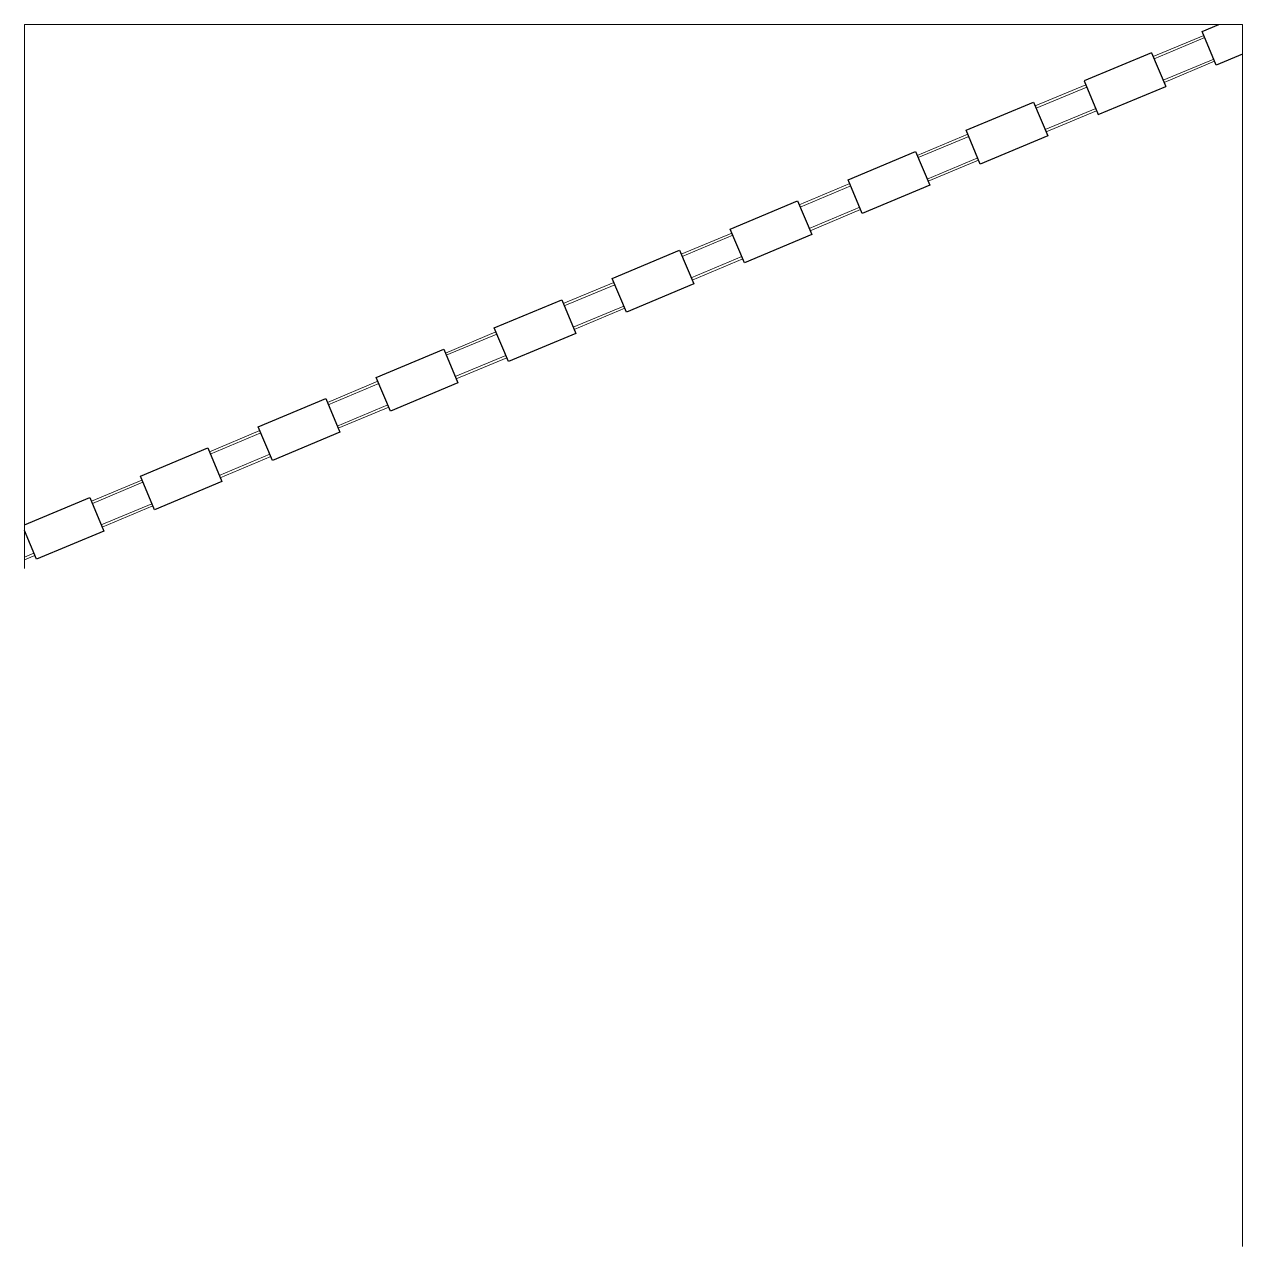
# Model space of a CAD drawing. Header units: millimetres. Extents: x 19901 to 59163, y 13732 to 30178.
# Drawn here: x 30113 to 32113, y 15899 to 17905 of the extents above; entities that cross this region are included whole.
import ezdxf

# ---------------------------------------------------------------- set-up
doc = ezdxf.new("R2010")
doc.units = ezdxf.units.MM
doc.layers.get('0').update_dxf_attribs({"lineweight": 18})
doc.layers.add('MURO', color=1, linetype='Continuous', lineweight=25)
doc.layers.add('Vetro', color=150, linetype='Continuous', lineweight=15)

msp = doc.modelspace()

# ---------------------------------------------------------------- linework, layer by layer
for p, q in [((30112.9, 17905.1), (32112.9, 17905.1)), ((30112.9, 17905.1), (30112.9, 17012.1)), ((32112.9, 17905.1), (32112.9, 15898.7))]:
    msp.add_line(p, q)
at = {"layer": 'MURO'}
for p, q in [((32046.5, 17893.5), (32074.2, 17905.1)), ((32069.7, 17838.2), (32046.5, 17893.5)), ((31963.5, 17858.7), (31852.8, 17812.4)), ((31963.5, 17858.7), (31986.7, 17803.4)), ((32112.9, 17856.3), (32069.7, 17838.2)), ((31852.8, 17812.4), (31876, 17757)), ((31876, 17757), (31986.7, 17803.4)), ((31659.1, 17731.3), (31769.8, 17777.6)), ((31769.8, 17777.6), (31793, 17722.3)), ((31682.3, 17675.9), (31659.1, 17731.3)), ((31793, 17722.3), (31682.3, 17675.9)), ((31465.4, 17650.2), (31576.1, 17696.5)), ((31576.1, 17696.5), (31599.3, 17641.2)), ((31488.6, 17594.8), (31465.4, 17650.2)), ((31599.3, 17641.2), (31488.6, 17594.8)), ((31271.7, 17569.1), (31382.4, 17615.4)), ((31382.4, 17615.4), (31405.6, 17560.1)), ((31294.9, 17513.7), (31271.7, 17569.1)), ((31405.6, 17560.1), (31294.9, 17513.7)), ((31078, 17487.9), (31188.7, 17534.3)), ((31188.7, 17534.3), (31211.9, 17479)), ((31101.2, 17432.6), (31078, 17487.9)), ((31211.9, 17479), (31101.2, 17432.6)), ((30884.3, 17406.8), (30995, 17453.2)), ((30995, 17453.2), (31018.2, 17397.8)), ((30907.5, 17351.5), (30884.3, 17406.8)), ((31018.2, 17397.8), (30907.5, 17351.5)), ((30690.6, 17325.7), (30801.3, 17372.1)), ((30801.3, 17372.1), (30824.5, 17316.7)), ((30713.8, 17270.4), (30690.6, 17325.7)), ((30824.5, 17316.7), (30713.8, 17270.4)), ((30496.9, 17244.6), (30607.6, 17291)), ((30607.6, 17291), (30630.8, 17235.6)), ((30520.1, 17189.3), (30496.9, 17244.6)), ((30630.8, 17235.6), (30520.1, 17189.3)), ((30303.2, 17163.5), (30413.9, 17209.9)), ((30413.9, 17209.9), (30437.1, 17154.5)), ((30326.4, 17108.2), (30303.2, 17163.5)), ((30437.1, 17154.5), (30326.4, 17108.2)), ((30112.9, 17083.8), (30220.2, 17128.7)), ((30220.2, 17128.7), (30243.4, 17073.4)), ((30132.7, 17027.1), (30112.9, 17074.2)), ((30243.4, 17073.4), (30132.7, 17027.1))]:
    msp.add_line(p, q, dxfattribs=at)
at = {"layer": 'Vetro'}
for p, q in [((32049.2, 17887), (31966.2, 17852.3)), ((32050.8, 17883.4), (31967.8, 17848.6)), ((32065.5, 17848.3), (31982.4, 17813.5)), ((32067, 17844.6), (31984, 17809.9)), ((31855.5, 17805.9), (31772.5, 17771.2)), ((31857.1, 17802.2), (31774.1, 17767.5)), ((31871.8, 17767.2), (31788.7, 17732.4)), ((31873.3, 17763.5), (31790.3, 17728.7)), ((31661.8, 17724.8), (31578.8, 17690.1)), ((31663.4, 17721.1), (31580.4, 17686.4)), ((31678.1, 17686.1), (31595, 17651.3)), ((31679.6, 17682.4), (31596.6, 17647.6)), ((31468.1, 17643.7), (31385.1, 17609)), ((31469.7, 17640), (31386.7, 17605.3)), ((31484.3, 17605), (31401.3, 17570.2)), ((31485.9, 17601.3), (31402.9, 17566.5)), ((31274.4, 17562.6), (31191.4, 17527.8)), ((31276, 17558.9), (31193, 17524.2)), ((31290.6, 17523.9), (31207.6, 17489.1)), ((31292.2, 17520.2), (31209.2, 17485.4)), ((31080.7, 17481.5), (30997.7, 17446.7)), ((31082.3, 17477.8), (30999.2, 17443)), ((31096.9, 17442.8), (31013.9, 17408)), ((31098.5, 17439.1), (31015.5, 17404.3)), ((30887, 17400.4), (30804, 17365.6)), ((30888.6, 17396.7), (30805.5, 17361.9)), ((30903.2, 17361.6), (30820.2, 17326.9)), ((30904.8, 17358), (30821.8, 17323.2)), ((30693.3, 17319.3), (30610.3, 17284.5)), ((30694.9, 17315.6), (30611.8, 17280.8)), ((30709.5, 17280.5), (30626.5, 17245.8)), ((30711.1, 17276.8), (30628.1, 17242.1)), ((30499.6, 17238.2), (30416.6, 17203.4)), ((30501.2, 17234.5), (30418.1, 17199.7)), ((30515.8, 17199.4), (30432.8, 17164.7)), ((30517.4, 17195.7), (30434.4, 17161)), ((30305.9, 17157.1), (30222.9, 17122.3)), ((30307.4, 17153.4), (30224.4, 17118.6)), ((30322.1, 17118.3), (30239.1, 17083.5)), ((30323.7, 17114.6), (30240.7, 17079.9)), ((30113.7, 17072.3), (30112.9, 17071.9)), ((30128.4, 17037.2), (30112.9, 17030.7)), ((30130, 17033.5), (30112.9, 17026.4))]:
    msp.add_line(p, q, dxfattribs=at)

doc.saveas('drawing.dxf')
